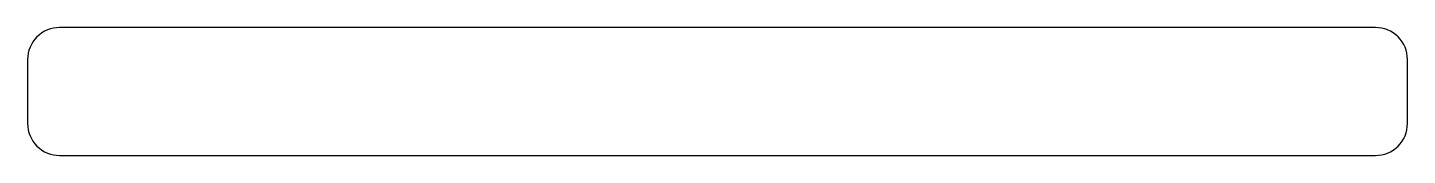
# Model space of a CAD drawing. Header units: inches. Extents: x -0.3 to 10.5, y 0 to 1.
import ezdxf

# ---------------------------------------------------------------- set-up
doc = ezdxf.new("R2010")
doc.units = ezdxf.units.IN
doc.header["$MEASUREMENT"] = 0

msp = doc.modelspace()

# ---------------------------------------------------------------- linework, layer by layer
msp.add_lwpolyline([(0, 1, 0.414214), (-0.25, 0.75), (-0.25, 0.25, 0.414214), (0, 0), (10.257, 0, 0.414214), (10.507, 0.25), (10.507, 0.75, 0.414214), (10.257, 1)], format="xyb", close=True)

doc.saveas('drawing.dxf')
